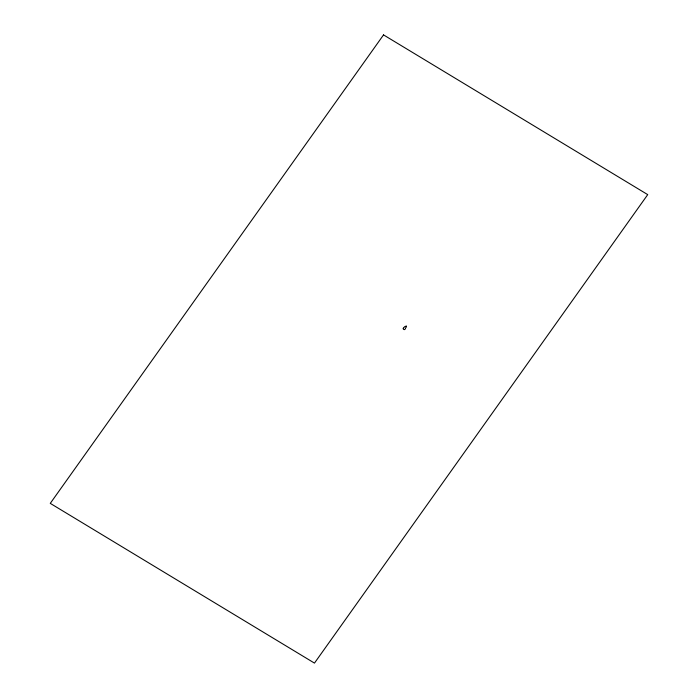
<?xml version="1.0" encoding="UTF-8"?>
<svg xmlns="http://www.w3.org/2000/svg" width="698" height="698" viewBox="0 0 698 698"><rect width="100%" height="100%" fill="white"/><g stroke="black" fill="none" stroke-linecap="round" stroke-linejoin="round"><path stroke-width="1.05" d="M403.287 328.339L403.278 328.924A1.012 0.942 -14.3 0 0 404.221 329.535M405.014 326.62L404.543 326.934A3.769 3.499 -14.3 0 0 403.243 328.33M405.442 328.627A2.426 2.251 -14.3 0 1 404.447 329.657M406.472 326.193A3.926 3.647 -14.3 0 1 405.529 328.095M405.294 326.498A1.762 1.632 -14.3 0 1 406.192 326.079M383.534 34.9L50.273 503.371L314.466 663.1L647.727 194.629L383.534 34.9"/></g></svg>
